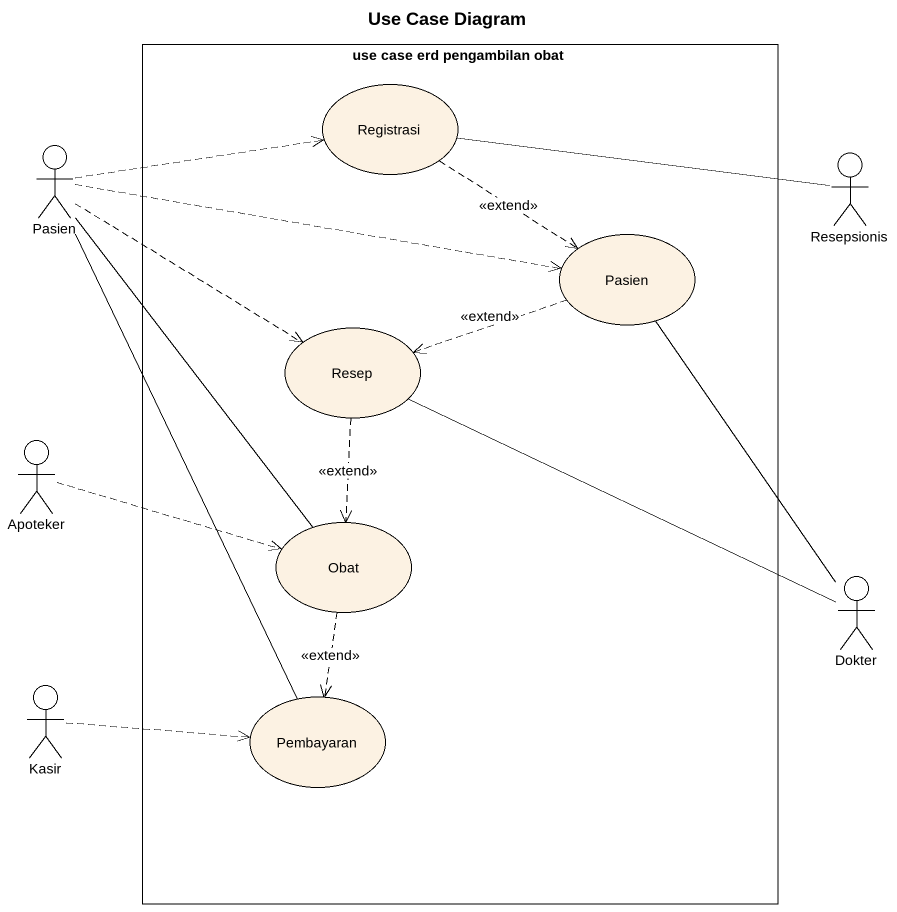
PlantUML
@startuml
title Use Case Diagram
rectangle "use case erd pengambilan obat" as use_case_erd_pengambilan {
  usecase Registrasi
  usecase "Pasien" as Pasien_2
  usecase Resep
  usecase Obat
  usecase Pembayaran
}
actor Pasien
actor Resepsionis
actor Apoteker
actor Dokter
actor Kasir
Registrasi ..> Pasien_2 : <<extend>>
Pasien .right.> Registrasi
Pasien .right.> Pasien_2
Pasien .right.> Resep
Pasien -- Obat
Pasien -- Pembayaran
Resepsionis -left- Registrasi
Pasien_2 .left.> Resep : <<extend>>
Resep ..> Obat : <<extend>>
Apoteker .right.> Obat
Obat ..> Pembayaran : <<extend>>
Dokter -up- Pasien_2
Dokter -left- Resep
Kasir .right.> Pembayaran
@enduml
